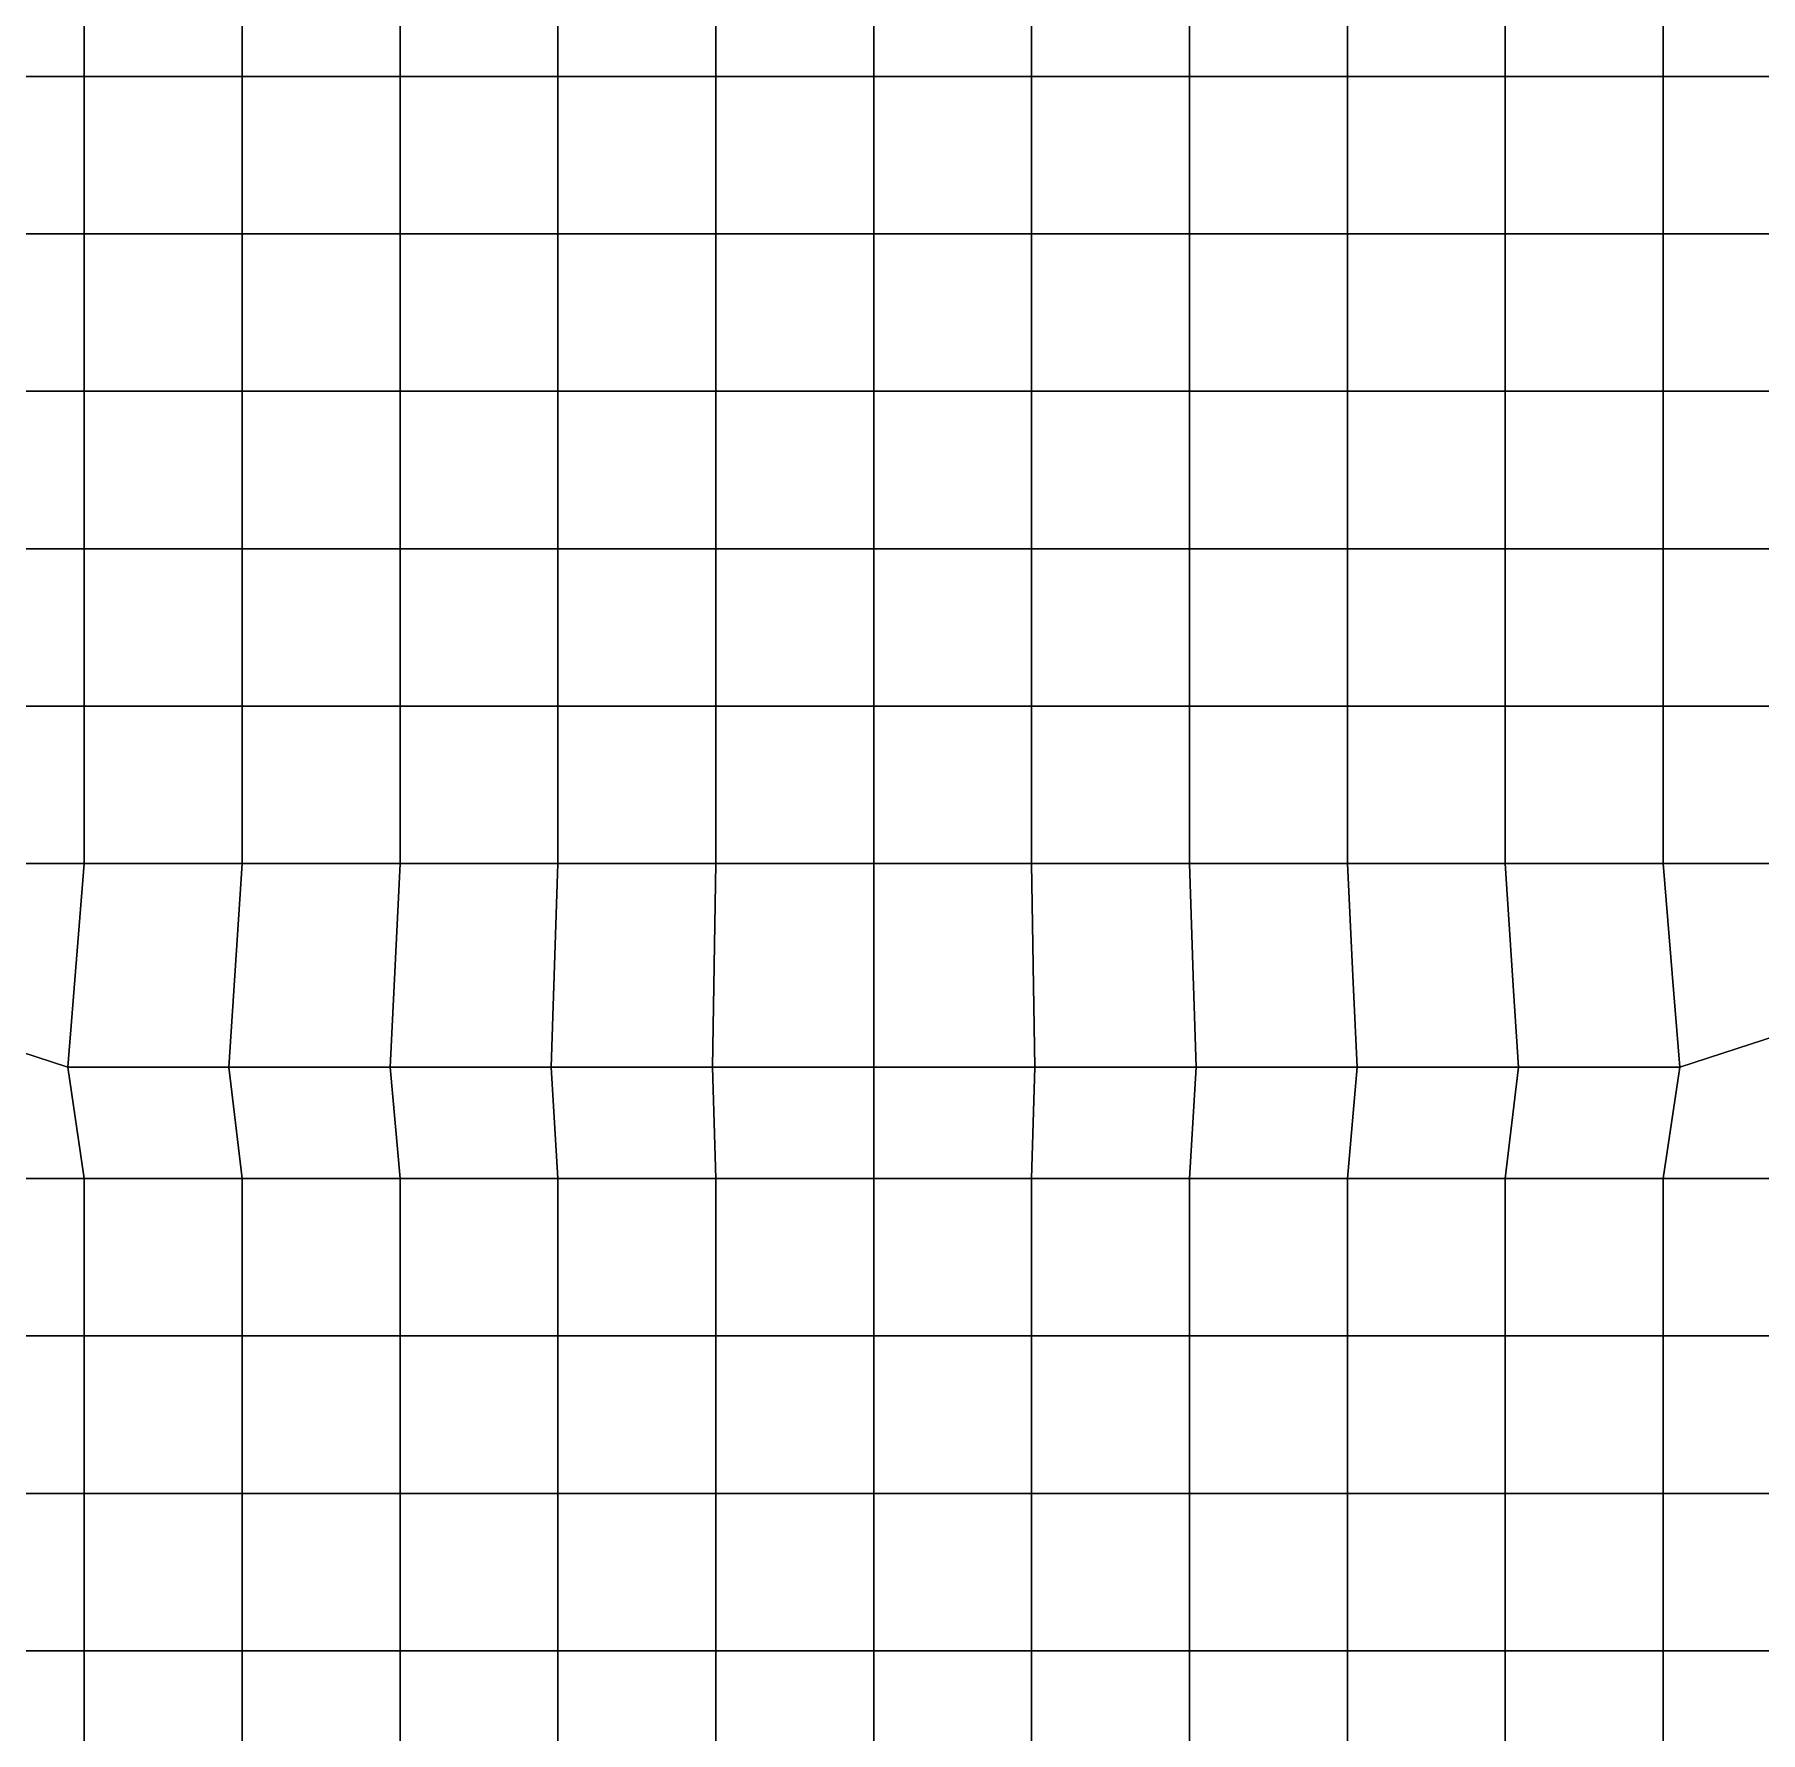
# Model space of a CAD drawing. Extents: x -13 to 39.3, y -26.5 to 20.6.
# Drawn here: x 10.48 to 15.97, y -9.75 to -4.35 of the extents above; entities that cross this region are included whole.
import ezdxf

# ---------------------------------------------------------------- set-up
doc = ezdxf.new("R2010")
doc.units = 0
doc.layers.add('BARS', color=1, linetype='CONTINUOUS')
doc.layers.add('FACES', color=5, linetype='CONTINUOUS')

msp = doc.modelspace()

# ---------------------------------------------------------------- linework, layer by layer
at = {"layer": 'BARS'}
for p, q in [((13.15, -4.98608), (13.15, -4.98608, 0.66)), ((13.15, -4.98608, 0.66), (13.15, -4.98608, 1.32)), ((13.15, -4.98608, 1.32), (13.15, -4.98608, 1.98)), ((13.15, -4.98608, 1.98), (13.15, -4.98608, 2.64)), ((13.15, -4.98608, 2.64), (13.15, -4.98608, 3.3)), ((10.5868, -7.63675), (11.0994, -7.63675)), ((10.5868, -7.63675), (10.5868, -7.63675, 0.66)), ((10.5868, -7.63675, 0.66), (10.5868, -7.63675, 1.32)), ((10.5868, -7.63675, 1.32), (10.5868, -7.63675, 1.98)), ((10.5868, -7.63675, 1.98), (10.5868, -7.63675, 2.64)), ((10.5868, -7.63675, 2.64), (10.5868, -7.63675, 3.3)), ((10.5868, -7.63675, 3.3), (11.0994, -7.63675, 3.3)), ((11.0994, -7.63675), (11.6121, -7.63675)), ((11.0994, -7.63675, 3.3), (11.6121, -7.63675, 3.3)), ((11.6121, -7.63675), (12.1247, -7.63675)), ((11.6121, -7.63675, 3.3), (12.1247, -7.63675, 3.3)), ((12.1247, -7.63675), (12.6374, -7.63675)), ((12.1247, -7.63675, 3.3), (12.6374, -7.63675, 3.3)), ((12.6374, -7.63675), (13.15, -7.63675)), ((12.6374, -7.63675, 3.3), (13.15, -7.63675, 3.3)), ((13.15, -7.63675), (13.6626, -7.63675)), ((13.15, -7.63675, 3.3), (13.6626, -7.63675, 3.3)), ((13.6626, -7.63675), (14.1753, -7.63675)), ((13.6626, -7.63675, 3.3), (14.1753, -7.63675, 3.3)), ((14.1753, -7.63675), (14.6879, -7.63675)), ((14.1753, -7.63675, 3.3), (14.6879, -7.63675, 3.3)), ((14.6879, -7.63675), (15.2006, -7.63675)), ((14.6879, -7.63675, 3.3), (15.2006, -7.63675, 3.3)), ((15.2006, -7.63675), (15.7132, -7.63675)), ((15.2006, -7.63675, 3.3), (15.7132, -7.63675, 3.3)), ((15.7132, -7.63675), (15.7132, -7.63675, 0.66)), ((15.7132, -7.63675, 0.66), (15.7132, -7.63675, 1.32)), ((15.7132, -7.63675, 1.32), (15.7132, -7.63675, 1.98)), ((15.7132, -7.63675, 1.98), (15.7132, -7.63675, 2.64)), ((15.7132, -7.63675, 2.64), (15.7132, -7.63675, 3.3))]:
    msp.add_line(p, q, dxfattribs=at)
at = {"layer": 'FACES'}
for points in [[(10.6394, -3.98467), (10.1373, -3.98467), (10.1373, -4.48537), (10.6394, -4.48537)], [(10.6394, -3.98467, 3.3), (10.1373, -3.98467, 3.3), (10.1373, -4.48537, 3.3), (10.6394, -4.48537, 3.3)], [(11.1415, -3.98467), (10.6394, -3.98467), (10.6394, -4.48537), (11.1415, -4.48537)], [(11.1415, -3.98467, 3.3), (10.6394, -3.98467, 3.3), (10.6394, -4.48537, 3.3), (11.1415, -4.48537, 3.3)], [(11.6437, -3.98467), (11.1415, -3.98467), (11.1415, -4.48537), (11.6437, -4.48537)], [(11.6437, -3.98467, 3.3), (11.1415, -3.98467, 3.3), (11.1415, -4.48537, 3.3), (11.6437, -4.48537, 3.3)], [(12.1458, -3.98467), (11.6437, -3.98467), (11.6437, -4.48537), (12.1458, -4.48537)], [(12.1458, -3.98467, 3.3), (11.6437, -3.98467, 3.3), (11.6437, -4.48537, 3.3), (12.1458, -4.48537, 3.3)], [(12.6479, -3.98467), (12.1458, -3.98467), (12.1458, -4.48537), (12.6479, -4.48537)], [(12.6479, -3.98467, 3.3), (12.1458, -3.98467, 3.3), (12.1458, -4.48537, 3.3), (12.6479, -4.48537, 3.3)], [(13.15, -3.98467), (12.6479, -3.98467), (12.6479, -4.48537), (13.15, -4.48537)], [(13.15, -3.98467, 3.3), (12.6479, -3.98467, 3.3), (12.6479, -4.48537, 3.3), (13.15, -4.48537, 3.3)], [(13.6521, -3.98467), (13.15, -3.98467), (13.15, -4.48537), (13.6521, -4.48537)], [(13.6521, -3.98467, 3.3), (13.15, -3.98467, 3.3), (13.15, -4.48537, 3.3), (13.6521, -4.48537, 3.3)], [(14.1542, -3.98467), (13.6521, -3.98467), (13.6521, -4.48537), (14.1542, -4.48537)], [(14.1542, -3.98467, 3.3), (13.6521, -3.98467, 3.3), (13.6521, -4.48537, 3.3), (14.1542, -4.48537, 3.3)], [(14.6563, -3.98467), (14.1542, -3.98467), (14.1542, -4.48537), (14.6563, -4.48537)], [(14.6563, -3.98467, 3.3), (14.1542, -3.98467, 3.3), (14.1542, -4.48537, 3.3), (14.6563, -4.48537, 3.3)], [(15.1585, -3.98467), (14.6563, -3.98467), (14.6563, -4.48537), (15.1585, -4.48537)], [(15.1585, -3.98467, 3.3), (14.6563, -3.98467, 3.3), (14.6563, -4.48537, 3.3), (15.1585, -4.48537, 3.3)], [(15.6606, -3.98467), (15.1585, -3.98467), (15.1585, -4.48537), (15.6606, -4.48537)], [(15.6606, -3.98467, 3.3), (15.1585, -3.98467, 3.3), (15.1585, -4.48537, 3.3), (15.6606, -4.48537, 3.3)], [(16.1627, -3.98467), (15.6606, -3.98467), (15.6606, -4.48537), (16.1627, -4.48537)], [(16.1627, -3.98467, 3.3), (15.6606, -3.98467, 3.3), (15.6606, -4.48537, 3.3), (16.1627, -4.48537, 3.3)], [(10.6394, -4.48537), (10.1373, -4.48537), (10.1373, -4.98608), (10.6394, -4.98608)], [(10.6394, -4.48537, 3.3), (10.1373, -4.48537, 3.3), (10.1373, -4.98608, 3.3), (10.6394, -4.98608, 3.3)], [(11.1415, -4.48537), (10.6394, -4.48537), (10.6394, -4.98608), (11.1415, -4.98608)], [(11.1415, -4.48537, 3.3), (10.6394, -4.48537, 3.3), (10.6394, -4.98608, 3.3), (11.1415, -4.98608, 3.3)], [(11.6437, -4.48537), (11.1415, -4.48537), (11.1415, -4.98608), (11.6437, -4.98608)], [(11.6437, -4.48537, 3.3), (11.1415, -4.48537, 3.3), (11.1415, -4.98608, 3.3), (11.6437, -4.98608, 3.3)], [(12.1458, -4.48537), (11.6437, -4.48537), (11.6437, -4.98608), (12.1458, -4.98608)], [(12.1458, -4.48537, 3.3), (11.6437, -4.48537, 3.3), (11.6437, -4.98608, 3.3), (12.1458, -4.98608, 3.3)], [(12.6479, -4.48537), (12.1458, -4.48537), (12.1458, -4.98608), (12.6479, -4.98608)], [(12.6479, -4.48537, 3.3), (12.1458, -4.48537, 3.3), (12.1458, -4.98608, 3.3), (12.6479, -4.98608, 3.3)], [(13.15, -4.48537), (12.6479, -4.48537), (12.6479, -4.98608), (13.15, -4.98608)], [(13.15, -4.48537, 3.3), (12.6479, -4.48537, 3.3), (12.6479, -4.98608, 3.3), (13.15, -4.98608, 3.3)], [(13.6521, -4.48537), (13.15, -4.48537), (13.15, -4.98608), (13.6521, -4.98608)], [(13.6521, -4.48537, 3.3), (13.15, -4.48537, 3.3), (13.15, -4.98608, 3.3), (13.6521, -4.98608, 3.3)], [(14.1542, -4.48537), (13.6521, -4.48537), (13.6521, -4.98608), (14.1542, -4.98608)], [(14.1542, -4.48537, 3.3), (13.6521, -4.48537, 3.3), (13.6521, -4.98608, 3.3), (14.1542, -4.98608, 3.3)], [(14.6563, -4.48537), (14.1542, -4.48537), (14.1542, -4.98608), (14.6563, -4.98608)], [(14.6563, -4.48537, 3.3), (14.1542, -4.48537, 3.3), (14.1542, -4.98608, 3.3), (14.6563, -4.98608, 3.3)], [(15.1585, -4.48537), (14.6563, -4.48537), (14.6563, -4.98608), (15.1585, -4.98608)], [(15.1585, -4.48537, 3.3), (14.6563, -4.48537, 3.3), (14.6563, -4.98608, 3.3), (15.1585, -4.98608, 3.3)], [(15.6606, -4.48537), (15.1585, -4.48537), (15.1585, -4.98608), (15.6606, -4.98608)], [(15.6606, -4.48537, 3.3), (15.1585, -4.48537, 3.3), (15.1585, -4.98608, 3.3), (15.6606, -4.98608, 3.3)], [(16.1627, -4.48537), (15.6606, -4.48537), (15.6606, -4.98608), (16.1627, -4.98608)], [(16.1627, -4.48537, 3.3), (15.6606, -4.48537, 3.3), (15.6606, -4.98608, 3.3), (16.1627, -4.98608, 3.3)], [(10.6394, -4.98608), (10.1373, -4.98608), (10.1373, -5.48679), (10.6394, -5.48679)], [(10.6394, -4.98608, 3.3), (10.1373, -4.98608, 3.3), (10.1373, -5.48679, 3.3), (10.6394, -5.48679, 3.3)], [(11.1415, -4.98608), (10.6394, -4.98608), (10.6394, -5.48679), (11.1415, -5.48679)], [(11.1415, -4.98608, 3.3), (10.6394, -4.98608, 3.3), (10.6394, -5.48679, 3.3), (11.1415, -5.48679, 3.3)], [(11.6437, -4.98608), (11.1415, -4.98608), (11.1415, -5.48679), (11.6437, -5.48679)], [(11.6437, -4.98608, 3.3), (11.1415, -4.98608, 3.3), (11.1415, -5.48679, 3.3), (11.6437, -5.48679, 3.3)], [(12.1458, -4.98608), (11.6437, -4.98608), (11.6437, -5.48679), (12.1458, -5.48679)], [(12.1458, -4.98608, 3.3), (11.6437, -4.98608, 3.3), (11.6437, -5.48679, 3.3), (12.1458, -5.48679, 3.3)], [(12.6479, -4.98608), (12.1458, -4.98608), (12.1458, -5.48679), (12.6479, -5.48679)], [(12.6479, -4.98608, 3.3), (12.1458, -4.98608, 3.3), (12.1458, -5.48679, 3.3), (12.6479, -5.48679, 3.3)], [(13.15, -4.98608), (12.6479, -4.98608), (12.6479, -5.48679), (13.15, -5.48679)], [(13.15, -4.98608, 3.3), (12.6479, -4.98608, 3.3), (12.6479, -5.48679, 3.3), (13.15, -5.48679, 3.3)], [(13.6521, -4.98608), (13.15, -4.98608), (13.15, -5.48679), (13.6521, -5.48679)], [(13.6521, -4.98608, 3.3), (13.15, -4.98608, 3.3), (13.15, -5.48679, 3.3), (13.6521, -5.48679, 3.3)], [(14.1542, -4.98608), (13.6521, -4.98608), (13.6521, -5.48679), (14.1542, -5.48679)], [(14.1542, -4.98608, 3.3), (13.6521, -4.98608, 3.3), (13.6521, -5.48679, 3.3), (14.1542, -5.48679, 3.3)], [(14.6563, -4.98608), (14.1542, -4.98608), (14.1542, -5.48679), (14.6563, -5.48679)], [(14.6563, -4.98608, 3.3), (14.1542, -4.98608, 3.3), (14.1542, -5.48679, 3.3), (14.6563, -5.48679, 3.3)], [(15.1585, -4.98608), (14.6563, -4.98608), (14.6563, -5.48679), (15.1585, -5.48679)], [(15.1585, -4.98608, 3.3), (14.6563, -4.98608, 3.3), (14.6563, -5.48679, 3.3), (15.1585, -5.48679, 3.3)], [(15.6606, -4.98608), (15.1585, -4.98608), (15.1585, -5.48679), (15.6606, -5.48679)], [(15.6606, -4.98608, 3.3), (15.1585, -4.98608, 3.3), (15.1585, -5.48679, 3.3), (15.6606, -5.48679, 3.3)], [(16.1627, -4.98608), (15.6606, -4.98608), (15.6606, -5.48679), (16.1627, -5.48679)], [(16.1627, -4.98608, 3.3), (15.6606, -4.98608, 3.3), (15.6606, -5.48679, 3.3), (16.1627, -5.48679, 3.3)], [(10.6394, -5.48679), (10.1373, -5.48679), (10.1373, -5.9875), (10.6394, -5.9875)], [(10.6394, -5.48679, 3.3), (10.1373, -5.48679, 3.3), (10.1373, -5.9875, 3.3), (10.6394, -5.9875, 3.3)], [(11.1415, -5.48679), (10.6394, -5.48679), (10.6394, -5.9875), (11.1415, -5.9875)], [(11.1415, -5.48679, 3.3), (10.6394, -5.48679, 3.3), (10.6394, -5.9875, 3.3), (11.1415, -5.9875, 3.3)], [(11.6437, -5.48679), (11.1415, -5.48679), (11.1415, -5.9875), (11.6437, -5.9875)], [(11.6437, -5.48679, 3.3), (11.1415, -5.48679, 3.3), (11.1415, -5.9875, 3.3), (11.6437, -5.9875, 3.3)], [(12.1458, -5.48679), (11.6437, -5.48679), (11.6437, -5.9875), (12.1458, -5.9875)], [(12.1458, -5.48679, 3.3), (11.6437, -5.48679, 3.3), (11.6437, -5.9875, 3.3), (12.1458, -5.9875, 3.3)], [(12.6479, -5.48679), (12.1458, -5.48679), (12.1458, -5.9875), (12.6479, -5.9875)], [(12.6479, -5.48679, 3.3), (12.1458, -5.48679, 3.3), (12.1458, -5.9875, 3.3), (12.6479, -5.9875, 3.3)], [(13.15, -5.48679), (12.6479, -5.48679), (12.6479, -5.9875), (13.15, -5.9875)], [(13.15, -5.48679, 3.3), (12.6479, -5.48679, 3.3), (12.6479, -5.9875, 3.3), (13.15, -5.9875, 3.3)], [(13.6521, -5.48679), (13.15, -5.48679), (13.15, -5.9875), (13.6521, -5.9875)], [(13.6521, -5.48679, 3.3), (13.15, -5.48679, 3.3), (13.15, -5.9875, 3.3), (13.6521, -5.9875, 3.3)], [(14.1542, -5.48679), (13.6521, -5.48679), (13.6521, -5.9875), (14.1542, -5.9875)], [(14.1542, -5.48679, 3.3), (13.6521, -5.48679, 3.3), (13.6521, -5.9875, 3.3), (14.1542, -5.9875, 3.3)], [(14.6563, -5.48679), (14.1542, -5.48679), (14.1542, -5.9875), (14.6563, -5.9875)], [(14.6563, -5.48679, 3.3), (14.1542, -5.48679, 3.3), (14.1542, -5.9875, 3.3), (14.6563, -5.9875, 3.3)], [(15.1585, -5.48679), (14.6563, -5.48679), (14.6563, -5.9875), (15.1585, -5.9875)], [(15.1585, -5.48679, 3.3), (14.6563, -5.48679, 3.3), (14.6563, -5.9875, 3.3), (15.1585, -5.9875, 3.3)], [(15.6606, -5.48679), (15.1585, -5.48679), (15.1585, -5.9875), (15.6606, -5.9875)], [(15.6606, -5.48679, 3.3), (15.1585, -5.48679, 3.3), (15.1585, -5.9875, 3.3), (15.6606, -5.9875, 3.3)], [(16.1627, -5.48679), (15.6606, -5.48679), (15.6606, -5.9875), (16.1627, -5.9875)], [(16.1627, -5.48679, 3.3), (15.6606, -5.48679, 3.3), (15.6606, -5.9875, 3.3), (16.1627, -5.9875, 3.3)], [(10.6394, -5.9875), (10.1373, -5.9875), (10.1373, -6.4882), (10.6394, -6.4882)], [(10.6394, -5.9875, 3.3), (10.1373, -5.9875, 3.3), (10.1373, -6.4882, 3.3), (10.6394, -6.4882, 3.3)], [(11.1415, -5.9875), (10.6394, -5.9875), (10.6394, -6.4882), (11.1415, -6.4882)], [(11.1415, -5.9875, 3.3), (10.6394, -5.9875, 3.3), (10.6394, -6.4882, 3.3), (11.1415, -6.4882, 3.3)], [(11.6437, -5.9875), (11.1415, -5.9875), (11.1415, -6.4882), (11.6437, -6.4882)], [(11.6437, -5.9875, 3.3), (11.1415, -5.9875, 3.3), (11.1415, -6.4882, 3.3), (11.6437, -6.4882, 3.3)], [(12.1458, -5.9875), (11.6437, -5.9875), (11.6437, -6.4882), (12.1458, -6.4882)], [(12.1458, -5.9875, 3.3), (11.6437, -5.9875, 3.3), (11.6437, -6.4882, 3.3), (12.1458, -6.4882, 3.3)], [(12.6479, -5.9875), (12.1458, -5.9875), (12.1458, -6.4882), (12.6479, -6.4882)], [(12.6479, -5.9875, 3.3), (12.1458, -5.9875, 3.3), (12.1458, -6.4882, 3.3), (12.6479, -6.4882, 3.3)], [(13.15, -5.9875), (12.6479, -5.9875), (12.6479, -6.4882), (13.15, -6.4882)], [(13.15, -5.9875, 3.3), (12.6479, -5.9875, 3.3), (12.6479, -6.4882, 3.3), (13.15, -6.4882, 3.3)], [(13.6521, -5.9875), (13.15, -5.9875), (13.15, -6.4882), (13.6521, -6.4882)], [(13.6521, -5.9875, 3.3), (13.15, -5.9875, 3.3), (13.15, -6.4882, 3.3), (13.6521, -6.4882, 3.3)], [(14.1542, -5.9875), (13.6521, -5.9875), (13.6521, -6.4882), (14.1542, -6.4882)], [(14.1542, -5.9875, 3.3), (13.6521, -5.9875, 3.3), (13.6521, -6.4882, 3.3), (14.1542, -6.4882, 3.3)], [(14.6563, -5.9875), (14.1542, -5.9875), (14.1542, -6.4882), (14.6563, -6.4882)], [(14.6563, -5.9875, 3.3), (14.1542, -5.9875, 3.3), (14.1542, -6.4882, 3.3), (14.6563, -6.4882, 3.3)], [(15.1585, -5.9875), (14.6563, -5.9875), (14.6563, -6.4882), (15.1585, -6.4882)], [(15.1585, -5.9875, 3.3), (14.6563, -5.9875, 3.3), (14.6563, -6.4882, 3.3), (15.1585, -6.4882, 3.3)], [(15.6606, -5.9875), (15.1585, -5.9875), (15.1585, -6.4882), (15.6606, -6.4882)], [(15.6606, -5.9875, 3.3), (15.1585, -5.9875, 3.3), (15.1585, -6.4882, 3.3), (15.6606, -6.4882, 3.3)], [(16.1627, -5.9875), (15.6606, -5.9875), (15.6606, -6.4882), (16.1627, -6.4882)], [(16.1627, -5.9875, 3.3), (15.6606, -5.9875, 3.3), (15.6606, -6.4882, 3.3), (16.1627, -6.4882, 3.3)], [(10.6394, -6.4882), (10.1373, -6.4882), (10.1373, -6.98891), (10.6394, -6.98891)], [(10.6394, -6.4882, 3.3), (10.1373, -6.4882, 3.3), (10.1373, -6.98891, 3.3), (10.6394, -6.98891, 3.3)], [(11.1415, -6.4882), (10.6394, -6.4882), (10.6394, -6.98891), (11.1415, -6.98891)], [(11.1415, -6.4882, 3.3), (10.6394, -6.4882, 3.3), (10.6394, -6.98891, 3.3), (11.1415, -6.98891, 3.3)], [(11.6437, -6.4882), (11.1415, -6.4882), (11.1415, -6.98891), (11.6437, -6.98891)], [(11.6437, -6.4882, 3.3), (11.1415, -6.4882, 3.3), (11.1415, -6.98891, 3.3), (11.6437, -6.98891, 3.3)], [(12.1458, -6.4882), (11.6437, -6.4882), (11.6437, -6.98891), (12.1458, -6.98891)], [(12.1458, -6.4882, 3.3), (11.6437, -6.4882, 3.3), (11.6437, -6.98891, 3.3), (12.1458, -6.98891, 3.3)], [(12.6479, -6.4882), (12.1458, -6.4882), (12.1458, -6.98891), (12.6479, -6.98891)], [(12.6479, -6.4882, 3.3), (12.1458, -6.4882, 3.3), (12.1458, -6.98891, 3.3), (12.6479, -6.98891, 3.3)], [(13.15, -6.4882), (12.6479, -6.4882), (12.6479, -6.98891), (13.15, -6.98891)], [(13.15, -6.4882, 3.3), (12.6479, -6.4882, 3.3), (12.6479, -6.98891, 3.3), (13.15, -6.98891, 3.3)], [(13.6521, -6.4882), (13.15, -6.4882), (13.15, -6.98891), (13.6521, -6.98891)], [(13.6521, -6.4882, 3.3), (13.15, -6.4882, 3.3), (13.15, -6.98891, 3.3), (13.6521, -6.98891, 3.3)], [(14.1542, -6.4882), (13.6521, -6.4882), (13.6521, -6.98891), (14.1542, -6.98891)], [(14.1542, -6.4882, 3.3), (13.6521, -6.4882, 3.3), (13.6521, -6.98891, 3.3), (14.1542, -6.98891, 3.3)], [(14.6563, -6.4882), (14.1542, -6.4882), (14.1542, -6.98891), (14.6563, -6.98891)], [(14.6563, -6.4882, 3.3), (14.1542, -6.4882, 3.3), (14.1542, -6.98891, 3.3), (14.6563, -6.98891, 3.3)], [(15.1585, -6.4882), (14.6563, -6.4882), (14.6563, -6.98891), (15.1585, -6.98891)], [(15.1585, -6.4882, 3.3), (14.6563, -6.4882, 3.3), (14.6563, -6.98891, 3.3), (15.1585, -6.98891, 3.3)], [(15.6606, -6.4882), (15.1585, -6.4882), (15.1585, -6.98891), (15.6606, -6.98891)], [(15.6606, -6.4882, 3.3), (15.1585, -6.4882, 3.3), (15.1585, -6.98891, 3.3), (15.6606, -6.98891, 3.3)], [(16.1627, -6.4882), (15.6606, -6.4882), (15.6606, -6.98891), (16.1627, -6.98891)], [(16.1627, -6.4882, 3.3), (15.6606, -6.4882, 3.3), (15.6606, -6.98891, 3.3), (16.1627, -6.98891, 3.3)], [(10.6394, -6.98891), (10.1373, -6.98891), (10.1373, -7.48962), (10.5868, -7.63675)], [(10.6394, -6.98891, 3.3), (10.1373, -6.98891, 3.3), (10.1373, -7.48962, 3.3), (10.5868, -7.63675, 3.3)], [(11.1415, -6.98891), (10.6394, -6.98891), (10.5868, -7.63675), (11.0994, -7.63675)], [(11.1415, -6.98891, 3.3), (10.6394, -6.98891, 3.3), (10.5868, -7.63675, 3.3), (11.0994, -7.63675, 3.3)], [(11.6121, -7.63675), (11.6437, -6.98891), (11.1415, -6.98891), (11.0994, -7.63675)], [(11.6121, -7.63675, 3.3), (11.6437, -6.98891, 3.3), (11.1415, -6.98891, 3.3), (11.0994, -7.63675, 3.3)], [(12.1247, -7.63675), (12.1458, -6.98891), (11.6437, -6.98891), (11.6121, -7.63675)], [(12.1247, -7.63675, 3.3), (12.1458, -6.98891, 3.3), (11.6437, -6.98891, 3.3), (11.6121, -7.63675, 3.3)], [(12.6374, -7.63675), (12.6479, -6.98891), (12.1458, -6.98891), (12.1247, -7.63675)], [(12.6374, -7.63675, 3.3), (12.6479, -6.98891, 3.3), (12.1458, -6.98891, 3.3), (12.1247, -7.63675, 3.3)], [(13.15, -7.63675), (13.15, -6.98891), (12.6479, -6.98891), (12.6374, -7.63675)], [(13.15, -7.63675, 3.3), (13.15, -6.98891, 3.3), (12.6479, -6.98891, 3.3), (12.6374, -7.63675, 3.3)], [(13.6521, -6.98891), (13.15, -6.98891), (13.15, -7.63675), (13.6626, -7.63675)], [(13.6521, -6.98891, 3.3), (13.15, -6.98891, 3.3), (13.15, -7.63675, 3.3), (13.6626, -7.63675, 3.3)], [(14.1753, -7.63675), (14.1542, -6.98891), (13.6521, -6.98891), (13.6626, -7.63675)], [(14.1753, -7.63675, 3.3), (14.1542, -6.98891, 3.3), (13.6521, -6.98891, 3.3), (13.6626, -7.63675, 3.3)], [(14.6879, -7.63675), (14.6563, -6.98891), (14.1542, -6.98891), (14.1753, -7.63675)], [(14.6879, -7.63675, 3.3), (14.6563, -6.98891, 3.3), (14.1542, -6.98891, 3.3), (14.1753, -7.63675, 3.3)], [(15.2006, -7.63675), (15.1585, -6.98891), (14.6563, -6.98891), (14.6879, -7.63675)], [(15.2006, -7.63675, 3.3), (15.1585, -6.98891, 3.3), (14.6563, -6.98891, 3.3), (14.6879, -7.63675, 3.3)], [(15.6606, -6.98891), (15.1585, -6.98891), (15.2006, -7.63675), (15.7132, -7.63675)], [(15.6606, -6.98891, 3.3), (15.1585, -6.98891, 3.3), (15.2006, -7.63675, 3.3), (15.7132, -7.63675, 3.3)], [(16.1627, -6.98891), (15.6606, -6.98891), (15.7132, -7.63675), (16.1627, -7.48962)], [(16.1627, -6.98891, 3.3), (15.6606, -6.98891, 3.3), (15.7132, -7.63675, 3.3), (16.1627, -7.48962, 3.3)], [(10.6394, -7.99033), (10.5868, -7.63675), (10.1373, -7.48962), (10.1373, -7.99033)], [(10.6394, -7.99033, 3.3), (10.5868, -7.63675, 3.3), (10.1373, -7.48962, 3.3), (10.1373, -7.99033, 3.3)], [(16.1627, -7.48962), (15.7132, -7.63675), (15.6606, -7.99033), (16.1627, -7.99033)], [(16.1627, -7.48962, 3.3), (15.7132, -7.63675, 3.3), (15.6606, -7.99033, 3.3), (16.1627, -7.99033, 3.3)], [(11.1415, -7.99033), (11.0994, -7.63675), (10.5868, -7.63675), (10.6394, -7.99033)], [(10.5868, -7.63675), (10.5868, -7.63675, 0.66), (11.0994, -7.63675, 0.66), (11.0994, -7.63675)], [(11.0994, -7.63675, 0.66), (10.5868, -7.63675, 0.66), (10.5868, -7.63675, 1.32), (11.0994, -7.63675, 1.32)], [(11.0994, -7.63675, 1.32), (10.5868, -7.63675, 1.32), (10.5868, -7.63675, 1.98), (11.0994, -7.63675, 1.98)], [(11.0994, -7.63675, 1.98), (10.5868, -7.63675, 1.98), (10.5868, -7.63675, 2.64), (11.0994, -7.63675, 2.64)], [(11.0994, -7.63675, 2.64), (10.5868, -7.63675, 2.64), (10.5868, -7.63675, 3.3), (11.0994, -7.63675, 3.3)], [(11.1415, -7.99033, 3.3), (11.0994, -7.63675, 3.3), (10.5868, -7.63675, 3.3), (10.6394, -7.99033, 3.3)], [(11.6437, -7.99033), (11.6121, -7.63675), (11.0994, -7.63675), (11.1415, -7.99033)], [(11.0994, -7.63675), (11.0994, -7.63675, 0.66), (11.6121, -7.63675, 0.66), (11.6121, -7.63675)], [(11.6121, -7.63675, 0.66), (11.0994, -7.63675, 0.66), (11.0994, -7.63675, 1.32), (11.6121, -7.63675, 1.32)], [(11.6121, -7.63675, 1.32), (11.0994, -7.63675, 1.32), (11.0994, -7.63675, 1.98), (11.6121, -7.63675, 1.98)], [(11.6121, -7.63675, 1.98), (11.0994, -7.63675, 1.98), (11.0994, -7.63675, 2.64), (11.6121, -7.63675, 2.64)], [(11.6121, -7.63675, 2.64), (11.0994, -7.63675, 2.64), (11.0994, -7.63675, 3.3), (11.6121, -7.63675, 3.3)], [(11.6437, -7.99033, 3.3), (11.6121, -7.63675, 3.3), (11.0994, -7.63675, 3.3), (11.1415, -7.99033, 3.3)], [(12.1458, -7.99033), (12.1247, -7.63675), (11.6121, -7.63675), (11.6437, -7.99033)], [(11.6121, -7.63675), (11.6121, -7.63675, 0.66), (12.1247, -7.63675, 0.66), (12.1247, -7.63675)], [(12.1247, -7.63675, 0.66), (11.6121, -7.63675, 0.66), (11.6121, -7.63675, 1.32), (12.1247, -7.63675, 1.32)], [(12.1247, -7.63675, 1.32), (11.6121, -7.63675, 1.32), (11.6121, -7.63675, 1.98), (12.1247, -7.63675, 1.98)], [(12.1247, -7.63675, 1.98), (11.6121, -7.63675, 1.98), (11.6121, -7.63675, 2.64), (12.1247, -7.63675, 2.64)], [(12.1247, -7.63675, 2.64), (11.6121, -7.63675, 2.64), (11.6121, -7.63675, 3.3), (12.1247, -7.63675, 3.3)], [(12.1458, -7.99033, 3.3), (12.1247, -7.63675, 3.3), (11.6121, -7.63675, 3.3), (11.6437, -7.99033, 3.3)], [(12.6479, -7.99033), (12.6374, -7.63675), (12.1247, -7.63675), (12.1458, -7.99033)], [(12.1247, -7.63675), (12.1247, -7.63675, 0.66), (12.6374, -7.63675, 0.66), (12.6374, -7.63675)], [(12.6374, -7.63675, 0.66), (12.1247, -7.63675, 0.66), (12.1247, -7.63675, 1.32), (12.6374, -7.63675, 1.32)], [(12.6374, -7.63675, 1.32), (12.1247, -7.63675, 1.32), (12.1247, -7.63675, 1.98), (12.6374, -7.63675, 1.98)], [(12.6374, -7.63675, 1.98), (12.1247, -7.63675, 1.98), (12.1247, -7.63675, 2.64), (12.6374, -7.63675, 2.64)], [(12.6374, -7.63675, 2.64), (12.1247, -7.63675, 2.64), (12.1247, -7.63675, 3.3), (12.6374, -7.63675, 3.3)], [(12.6479, -7.99033, 3.3), (12.6374, -7.63675, 3.3), (12.1247, -7.63675, 3.3), (12.1458, -7.99033, 3.3)], [(13.15, -7.63675), (12.6374, -7.63675), (12.6479, -7.99033), (13.15, -7.99033)], [(12.6374, -7.63675), (12.6374, -7.63675, 0.66), (13.15, -7.63675, 0.66), (13.15, -7.63675)], [(13.15, -7.63675, 0.66), (12.6374, -7.63675, 0.66), (12.6374, -7.63675, 1.32), (13.15, -7.63675, 1.32)], [(13.15, -7.63675, 1.32), (12.6374, -7.63675, 1.32), (12.6374, -7.63675, 1.98), (13.15, -7.63675, 1.98)], [(13.15, -7.63675, 1.98), (12.6374, -7.63675, 1.98), (12.6374, -7.63675, 2.64), (13.15, -7.63675, 2.64)], [(13.15, -7.63675, 2.64), (12.6374, -7.63675, 2.64), (12.6374, -7.63675, 3.3), (13.15, -7.63675, 3.3)], [(13.15, -7.63675, 3.3), (12.6374, -7.63675, 3.3), (12.6479, -7.99033, 3.3), (13.15, -7.99033, 3.3)], [(13.6626, -7.63675), (13.15, -7.63675), (13.15, -7.99033), (13.6521, -7.99033)], [(13.15, -7.63675), (13.15, -7.63675, 0.66), (13.6626, -7.63675, 0.66), (13.6626, -7.63675)], [(13.6626, -7.63675, 0.66), (13.15, -7.63675, 0.66), (13.15, -7.63675, 1.32), (13.6626, -7.63675, 1.32)], [(13.6626, -7.63675, 1.32), (13.15, -7.63675, 1.32), (13.15, -7.63675, 1.98), (13.6626, -7.63675, 1.98)], [(13.6626, -7.63675, 1.98), (13.15, -7.63675, 1.98), (13.15, -7.63675, 2.64), (13.6626, -7.63675, 2.64)], [(13.6626, -7.63675, 2.64), (13.15, -7.63675, 2.64), (13.15, -7.63675, 3.3), (13.6626, -7.63675, 3.3)], [(13.6626, -7.63675, 3.3), (13.15, -7.63675, 3.3), (13.15, -7.99033, 3.3), (13.6521, -7.99033, 3.3)], [(14.1542, -7.99033), (14.1753, -7.63675), (13.6626, -7.63675), (13.6521, -7.99033)], [(14.1542, -7.99033, 3.3), (14.1753, -7.63675, 3.3), (13.6626, -7.63675, 3.3), (13.6521, -7.99033, 3.3)], [(13.6626, -7.63675), (13.6626, -7.63675, 0.66), (14.1753, -7.63675, 0.66), (14.1753, -7.63675)], [(14.1753, -7.63675, 0.66), (13.6626, -7.63675, 0.66), (13.6626, -7.63675, 1.32), (14.1753, -7.63675, 1.32)], [(14.1753, -7.63675, 1.32), (13.6626, -7.63675, 1.32), (13.6626, -7.63675, 1.98), (14.1753, -7.63675, 1.98)], [(14.1753, -7.63675, 1.98), (13.6626, -7.63675, 1.98), (13.6626, -7.63675, 2.64), (14.1753, -7.63675, 2.64)], [(14.1753, -7.63675, 2.64), (13.6626, -7.63675, 2.64), (13.6626, -7.63675, 3.3), (14.1753, -7.63675, 3.3)], [(14.6879, -7.63675), (14.1753, -7.63675), (14.1542, -7.99033), (14.6563, -7.99033)], [(14.6879, -7.63675, 3.3), (14.1753, -7.63675, 3.3), (14.1542, -7.99033, 3.3), (14.6563, -7.99033, 3.3)], [(14.1753, -7.63675), (14.1753, -7.63675, 0.66), (14.6879, -7.63675, 0.66), (14.6879, -7.63675)], [(14.6879, -7.63675, 0.66), (14.1753, -7.63675, 0.66), (14.1753, -7.63675, 1.32), (14.6879, -7.63675, 1.32)], [(14.6879, -7.63675, 1.32), (14.1753, -7.63675, 1.32), (14.1753, -7.63675, 1.98), (14.6879, -7.63675, 1.98)], [(14.6879, -7.63675, 1.98), (14.1753, -7.63675, 1.98), (14.1753, -7.63675, 2.64), (14.6879, -7.63675, 2.64)], [(14.6879, -7.63675, 2.64), (14.1753, -7.63675, 2.64), (14.1753, -7.63675, 3.3), (14.6879, -7.63675, 3.3)], [(15.2006, -7.63675), (14.6879, -7.63675), (14.6563, -7.99033), (15.1585, -7.99033)], [(15.2006, -7.63675, 3.3), (14.6879, -7.63675, 3.3), (14.6563, -7.99033, 3.3), (15.1585, -7.99033, 3.3)], [(14.6879, -7.63675), (14.6879, -7.63675, 0.66), (15.2006, -7.63675, 0.66), (15.2006, -7.63675)], [(15.2006, -7.63675, 0.66), (14.6879, -7.63675, 0.66), (14.6879, -7.63675, 1.32), (15.2006, -7.63675, 1.32)], [(15.2006, -7.63675, 1.32), (14.6879, -7.63675, 1.32), (14.6879, -7.63675, 1.98), (15.2006, -7.63675, 1.98)], [(15.2006, -7.63675, 1.98), (14.6879, -7.63675, 1.98), (14.6879, -7.63675, 2.64), (15.2006, -7.63675, 2.64)], [(15.2006, -7.63675, 2.64), (14.6879, -7.63675, 2.64), (14.6879, -7.63675, 3.3), (15.2006, -7.63675, 3.3)], [(15.7132, -7.63675), (15.2006, -7.63675), (15.1585, -7.99033), (15.6606, -7.99033)], [(15.7132, -7.63675, 3.3), (15.2006, -7.63675, 3.3), (15.1585, -7.99033, 3.3), (15.6606, -7.99033, 3.3)], [(15.2006, -7.63675), (15.2006, -7.63675, 0.66), (15.7132, -7.63675, 0.66), (15.7132, -7.63675)], [(15.7132, -7.63675, 0.66), (15.2006, -7.63675, 0.66), (15.2006, -7.63675, 1.32), (15.7132, -7.63675, 1.32)], [(15.7132, -7.63675, 1.32), (15.2006, -7.63675, 1.32), (15.2006, -7.63675, 1.98), (15.7132, -7.63675, 1.98)], [(15.7132, -7.63675, 1.98), (15.2006, -7.63675, 1.98), (15.2006, -7.63675, 2.64), (15.7132, -7.63675, 2.64)], [(15.7132, -7.63675, 2.64), (15.2006, -7.63675, 2.64), (15.2006, -7.63675, 3.3), (15.7132, -7.63675, 3.3)], [(10.6394, -7.99033), (10.1373, -7.99033), (10.1373, -8.49103), (10.6394, -8.49103)], [(10.6394, -7.99033, 3.3), (10.1373, -7.99033, 3.3), (10.1373, -8.49103, 3.3), (10.6394, -8.49103, 3.3)], [(11.1415, -7.99033), (10.6394, -7.99033), (10.6394, -8.49103), (11.1415, -8.49103)], [(11.1415, -7.99033, 3.3), (10.6394, -7.99033, 3.3), (10.6394, -8.49103, 3.3), (11.1415, -8.49103, 3.3)], [(11.6437, -7.99033), (11.1415, -7.99033), (11.1415, -8.49103), (11.6437, -8.49103)], [(11.6437, -7.99033, 3.3), (11.1415, -7.99033, 3.3), (11.1415, -8.49103, 3.3), (11.6437, -8.49103, 3.3)], [(12.1458, -7.99033), (11.6437, -7.99033), (11.6437, -8.49103), (12.1458, -8.49103)], [(12.1458, -7.99033, 3.3), (11.6437, -7.99033, 3.3), (11.6437, -8.49103, 3.3), (12.1458, -8.49103, 3.3)], [(12.6479, -7.99033), (12.1458, -7.99033), (12.1458, -8.49103), (12.6479, -8.49103)], [(12.6479, -7.99033, 3.3), (12.1458, -7.99033, 3.3), (12.1458, -8.49103, 3.3), (12.6479, -8.49103, 3.3)], [(13.15, -7.99033), (12.6479, -7.99033), (12.6479, -8.49103), (13.15, -8.49103)], [(13.15, -7.99033, 3.3), (12.6479, -7.99033, 3.3), (12.6479, -8.49103, 3.3), (13.15, -8.49103, 3.3)], [(13.6521, -7.99033), (13.15, -7.99033), (13.15, -8.49103), (13.6521, -8.49103)], [(13.6521, -7.99033, 3.3), (13.15, -7.99033, 3.3), (13.15, -8.49103, 3.3), (13.6521, -8.49103, 3.3)], [(14.1542, -7.99033), (13.6521, -7.99033), (13.6521, -8.49103), (14.1542, -8.49103)], [(14.1542, -7.99033, 3.3), (13.6521, -7.99033, 3.3), (13.6521, -8.49103, 3.3), (14.1542, -8.49103, 3.3)], [(14.6563, -7.99033), (14.1542, -7.99033), (14.1542, -8.49103), (14.6563, -8.49103)], [(14.6563, -7.99033, 3.3), (14.1542, -7.99033, 3.3), (14.1542, -8.49103, 3.3), (14.6563, -8.49103, 3.3)], [(15.1585, -7.99033), (14.6563, -7.99033), (14.6563, -8.49103), (15.1585, -8.49103)], [(15.1585, -7.99033, 3.3), (14.6563, -7.99033, 3.3), (14.6563, -8.49103, 3.3), (15.1585, -8.49103, 3.3)], [(15.6606, -7.99033), (15.1585, -7.99033), (15.1585, -8.49103), (15.6606, -8.49103)], [(15.6606, -7.99033, 3.3), (15.1585, -7.99033, 3.3), (15.1585, -8.49103, 3.3), (15.6606, -8.49103, 3.3)], [(16.1627, -7.99033), (15.6606, -7.99033), (15.6606, -8.49103), (16.1627, -8.49103)], [(16.1627, -7.99033, 3.3), (15.6606, -7.99033, 3.3), (15.6606, -8.49103, 3.3), (16.1627, -8.49103, 3.3)], [(10.6394, -8.49103), (10.1373, -8.49103), (10.1373, -8.99174), (10.6394, -8.99174)], [(10.6394, -8.49103, 3.3), (10.1373, -8.49103, 3.3), (10.1373, -8.99174, 3.3), (10.6394, -8.99174, 3.3)], [(11.1415, -8.49103), (10.6394, -8.49103), (10.6394, -8.99174), (11.1415, -8.99174)], [(11.1415, -8.49103, 3.3), (10.6394, -8.49103, 3.3), (10.6394, -8.99174, 3.3), (11.1415, -8.99174, 3.3)], [(11.6437, -8.49103), (11.1415, -8.49103), (11.1415, -8.99174), (11.6437, -8.99174)], [(11.6437, -8.49103, 3.3), (11.1415, -8.49103, 3.3), (11.1415, -8.99174, 3.3), (11.6437, -8.99174, 3.3)], [(12.1458, -8.49103), (11.6437, -8.49103), (11.6437, -8.99174), (12.1458, -8.99174)], [(12.1458, -8.49103, 3.3), (11.6437, -8.49103, 3.3), (11.6437, -8.99174, 3.3), (12.1458, -8.99174, 3.3)], [(12.6479, -8.49103), (12.1458, -8.49103), (12.1458, -8.99174), (12.6479, -8.99174)], [(12.6479, -8.49103, 3.3), (12.1458, -8.49103, 3.3), (12.1458, -8.99174, 3.3), (12.6479, -8.99174, 3.3)], [(13.15, -8.49103), (12.6479, -8.49103), (12.6479, -8.99174), (13.15, -8.99174)], [(13.15, -8.49103, 3.3), (12.6479, -8.49103, 3.3), (12.6479, -8.99174, 3.3), (13.15, -8.99174, 3.3)], [(13.6521, -8.49103), (13.15, -8.49103), (13.15, -8.99174), (13.6521, -8.99174)], [(13.6521, -8.49103, 3.3), (13.15, -8.49103, 3.3), (13.15, -8.99174, 3.3), (13.6521, -8.99174, 3.3)], [(14.1542, -8.49103), (13.6521, -8.49103), (13.6521, -8.99174), (14.1542, -8.99174)], [(14.1542, -8.49103, 3.3), (13.6521, -8.49103, 3.3), (13.6521, -8.99174, 3.3), (14.1542, -8.99174, 3.3)], [(14.6563, -8.49103), (14.1542, -8.49103), (14.1542, -8.99174), (14.6563, -8.99174)], [(14.6563, -8.49103, 3.3), (14.1542, -8.49103, 3.3), (14.1542, -8.99174, 3.3), (14.6563, -8.99174, 3.3)], [(15.1585, -8.49103), (14.6563, -8.49103), (14.6563, -8.99174), (15.1585, -8.99174)], [(15.1585, -8.49103, 3.3), (14.6563, -8.49103, 3.3), (14.6563, -8.99174, 3.3), (15.1585, -8.99174, 3.3)], [(15.6606, -8.49103), (15.1585, -8.49103), (15.1585, -8.99174), (15.6606, -8.99174)], [(15.6606, -8.49103, 3.3), (15.1585, -8.49103, 3.3), (15.1585, -8.99174, 3.3), (15.6606, -8.99174, 3.3)], [(16.1627, -8.49103), (15.6606, -8.49103), (15.6606, -8.99174), (16.1627, -8.99174)], [(16.1627, -8.49103, 3.3), (15.6606, -8.49103, 3.3), (15.6606, -8.99174, 3.3), (16.1627, -8.99174, 3.3)], [(10.6394, -8.99174), (10.1373, -8.99174), (10.1373, -9.49245), (10.6394, -9.49245)], [(10.6394, -8.99174, 3.3), (10.1373, -8.99174, 3.3), (10.1373, -9.49245, 3.3), (10.6394, -9.49245, 3.3)], [(11.1415, -8.99174), (10.6394, -8.99174), (10.6394, -9.49245), (11.1415, -9.49245)], [(11.1415, -8.99174, 3.3), (10.6394, -8.99174, 3.3), (10.6394, -9.49245, 3.3), (11.1415, -9.49245, 3.3)], [(11.6437, -8.99174), (11.1415, -8.99174), (11.1415, -9.49245), (11.6437, -9.49245)], [(11.6437, -8.99174, 3.3), (11.1415, -8.99174, 3.3), (11.1415, -9.49245, 3.3), (11.6437, -9.49245, 3.3)], [(12.1458, -8.99174), (11.6437, -8.99174), (11.6437, -9.49245), (12.1458, -9.49245)], [(12.1458, -8.99174, 3.3), (11.6437, -8.99174, 3.3), (11.6437, -9.49245, 3.3), (12.1458, -9.49245, 3.3)], [(12.6479, -8.99174), (12.1458, -8.99174), (12.1458, -9.49245), (12.6479, -9.49245)], [(12.6479, -8.99174, 3.3), (12.1458, -8.99174, 3.3), (12.1458, -9.49245, 3.3), (12.6479, -9.49245, 3.3)], [(13.15, -8.99174), (12.6479, -8.99174), (12.6479, -9.49245), (13.15, -9.49245)], [(13.15, -8.99174, 3.3), (12.6479, -8.99174, 3.3), (12.6479, -9.49245, 3.3), (13.15, -9.49245, 3.3)], [(13.6521, -8.99174), (13.15, -8.99174), (13.15, -9.49245), (13.6521, -9.49245)], [(13.6521, -8.99174, 3.3), (13.15, -8.99174, 3.3), (13.15, -9.49245, 3.3), (13.6521, -9.49245, 3.3)], [(14.1542, -8.99174), (13.6521, -8.99174), (13.6521, -9.49245), (14.1542, -9.49245)], [(14.1542, -8.99174, 3.3), (13.6521, -8.99174, 3.3), (13.6521, -9.49245, 3.3), (14.1542, -9.49245, 3.3)], [(14.6563, -8.99174), (14.1542, -8.99174), (14.1542, -9.49245), (14.6563, -9.49245)], [(14.6563, -8.99174, 3.3), (14.1542, -8.99174, 3.3), (14.1542, -9.49245, 3.3), (14.6563, -9.49245, 3.3)], [(15.1585, -8.99174), (14.6563, -8.99174), (14.6563, -9.49245), (15.1585, -9.49245)], [(15.1585, -8.99174, 3.3), (14.6563, -8.99174, 3.3), (14.6563, -9.49245, 3.3), (15.1585, -9.49245, 3.3)], [(15.6606, -8.99174), (15.1585, -8.99174), (15.1585, -9.49245), (15.6606, -9.49245)], [(15.6606, -8.99174, 3.3), (15.1585, -8.99174, 3.3), (15.1585, -9.49245, 3.3), (15.6606, -9.49245, 3.3)], [(16.1627, -8.99174), (15.6606, -8.99174), (15.6606, -9.49245), (16.1627, -9.49245)], [(16.1627, -8.99174, 3.3), (15.6606, -8.99174, 3.3), (15.6606, -9.49245, 3.3), (16.1627, -9.49245, 3.3)], [(10.6394, -9.49245), (10.1373, -9.49245), (10.1373, -9.99316), (10.6394, -9.99316)], [(10.6394, -9.49245, 3.3), (10.1373, -9.49245, 3.3), (10.1373, -9.99316, 3.3), (10.6394, -9.99316, 3.3)], [(11.1415, -9.49245), (10.6394, -9.49245), (10.6394, -9.99316), (11.1415, -9.99316)], [(11.1415, -9.49245, 3.3), (10.6394, -9.49245, 3.3), (10.6394, -9.99316, 3.3), (11.1415, -9.99316, 3.3)], [(11.6437, -9.49245), (11.1415, -9.49245), (11.1415, -9.99316), (11.6437, -9.99316)], [(11.6437, -9.49245, 3.3), (11.1415, -9.49245, 3.3), (11.1415, -9.99316, 3.3), (11.6437, -9.99316, 3.3)], [(12.1458, -9.49245), (11.6437, -9.49245), (11.6437, -9.99316), (12.1458, -9.99316)], [(12.1458, -9.49245, 3.3), (11.6437, -9.49245, 3.3), (11.6437, -9.99316, 3.3), (12.1458, -9.99316, 3.3)], [(12.6479, -9.49245), (12.1458, -9.49245), (12.1458, -9.99316), (12.6479, -9.99316)], [(12.6479, -9.49245, 3.3), (12.1458, -9.49245, 3.3), (12.1458, -9.99316, 3.3), (12.6479, -9.99316, 3.3)], [(13.15, -9.49245), (12.6479, -9.49245), (12.6479, -9.99316), (13.15, -9.99316)], [(13.15, -9.49245, 3.3), (12.6479, -9.49245, 3.3), (12.6479, -9.99316, 3.3), (13.15, -9.99316, 3.3)], [(13.6521, -9.49245), (13.15, -9.49245), (13.15, -9.99316), (13.6521, -9.99316)], [(13.6521, -9.49245, 3.3), (13.15, -9.49245, 3.3), (13.15, -9.99316, 3.3), (13.6521, -9.99316, 3.3)], [(14.1542, -9.49245), (13.6521, -9.49245), (13.6521, -9.99316), (14.1542, -9.99316)], [(14.1542, -9.49245, 3.3), (13.6521, -9.49245, 3.3), (13.6521, -9.99316, 3.3), (14.1542, -9.99316, 3.3)], [(14.6563, -9.49245), (14.1542, -9.49245), (14.1542, -9.99316), (14.6563, -9.99316)], [(14.6563, -9.49245, 3.3), (14.1542, -9.49245, 3.3), (14.1542, -9.99316, 3.3), (14.6563, -9.99316, 3.3)], [(15.1585, -9.49245), (14.6563, -9.49245), (14.6563, -9.99316), (15.1585, -9.99316)], [(15.1585, -9.49245, 3.3), (14.6563, -9.49245, 3.3), (14.6563, -9.99316, 3.3), (15.1585, -9.99316, 3.3)], [(15.6606, -9.49245), (15.1585, -9.49245), (15.1585, -9.99316), (15.6606, -9.99316)], [(15.6606, -9.49245, 3.3), (15.1585, -9.49245, 3.3), (15.1585, -9.99316, 3.3), (15.6606, -9.99316, 3.3)], [(16.1627, -9.49245), (15.6606, -9.49245), (15.6606, -9.99316), (16.1627, -9.99316)], [(16.1627, -9.49245, 3.3), (15.6606, -9.49245, 3.3), (15.6606, -9.99316, 3.3), (16.1627, -9.99316, 3.3)]]:
    msp.add_3dface(points, dxfattribs=at)

doc.saveas('drawing.dxf')
